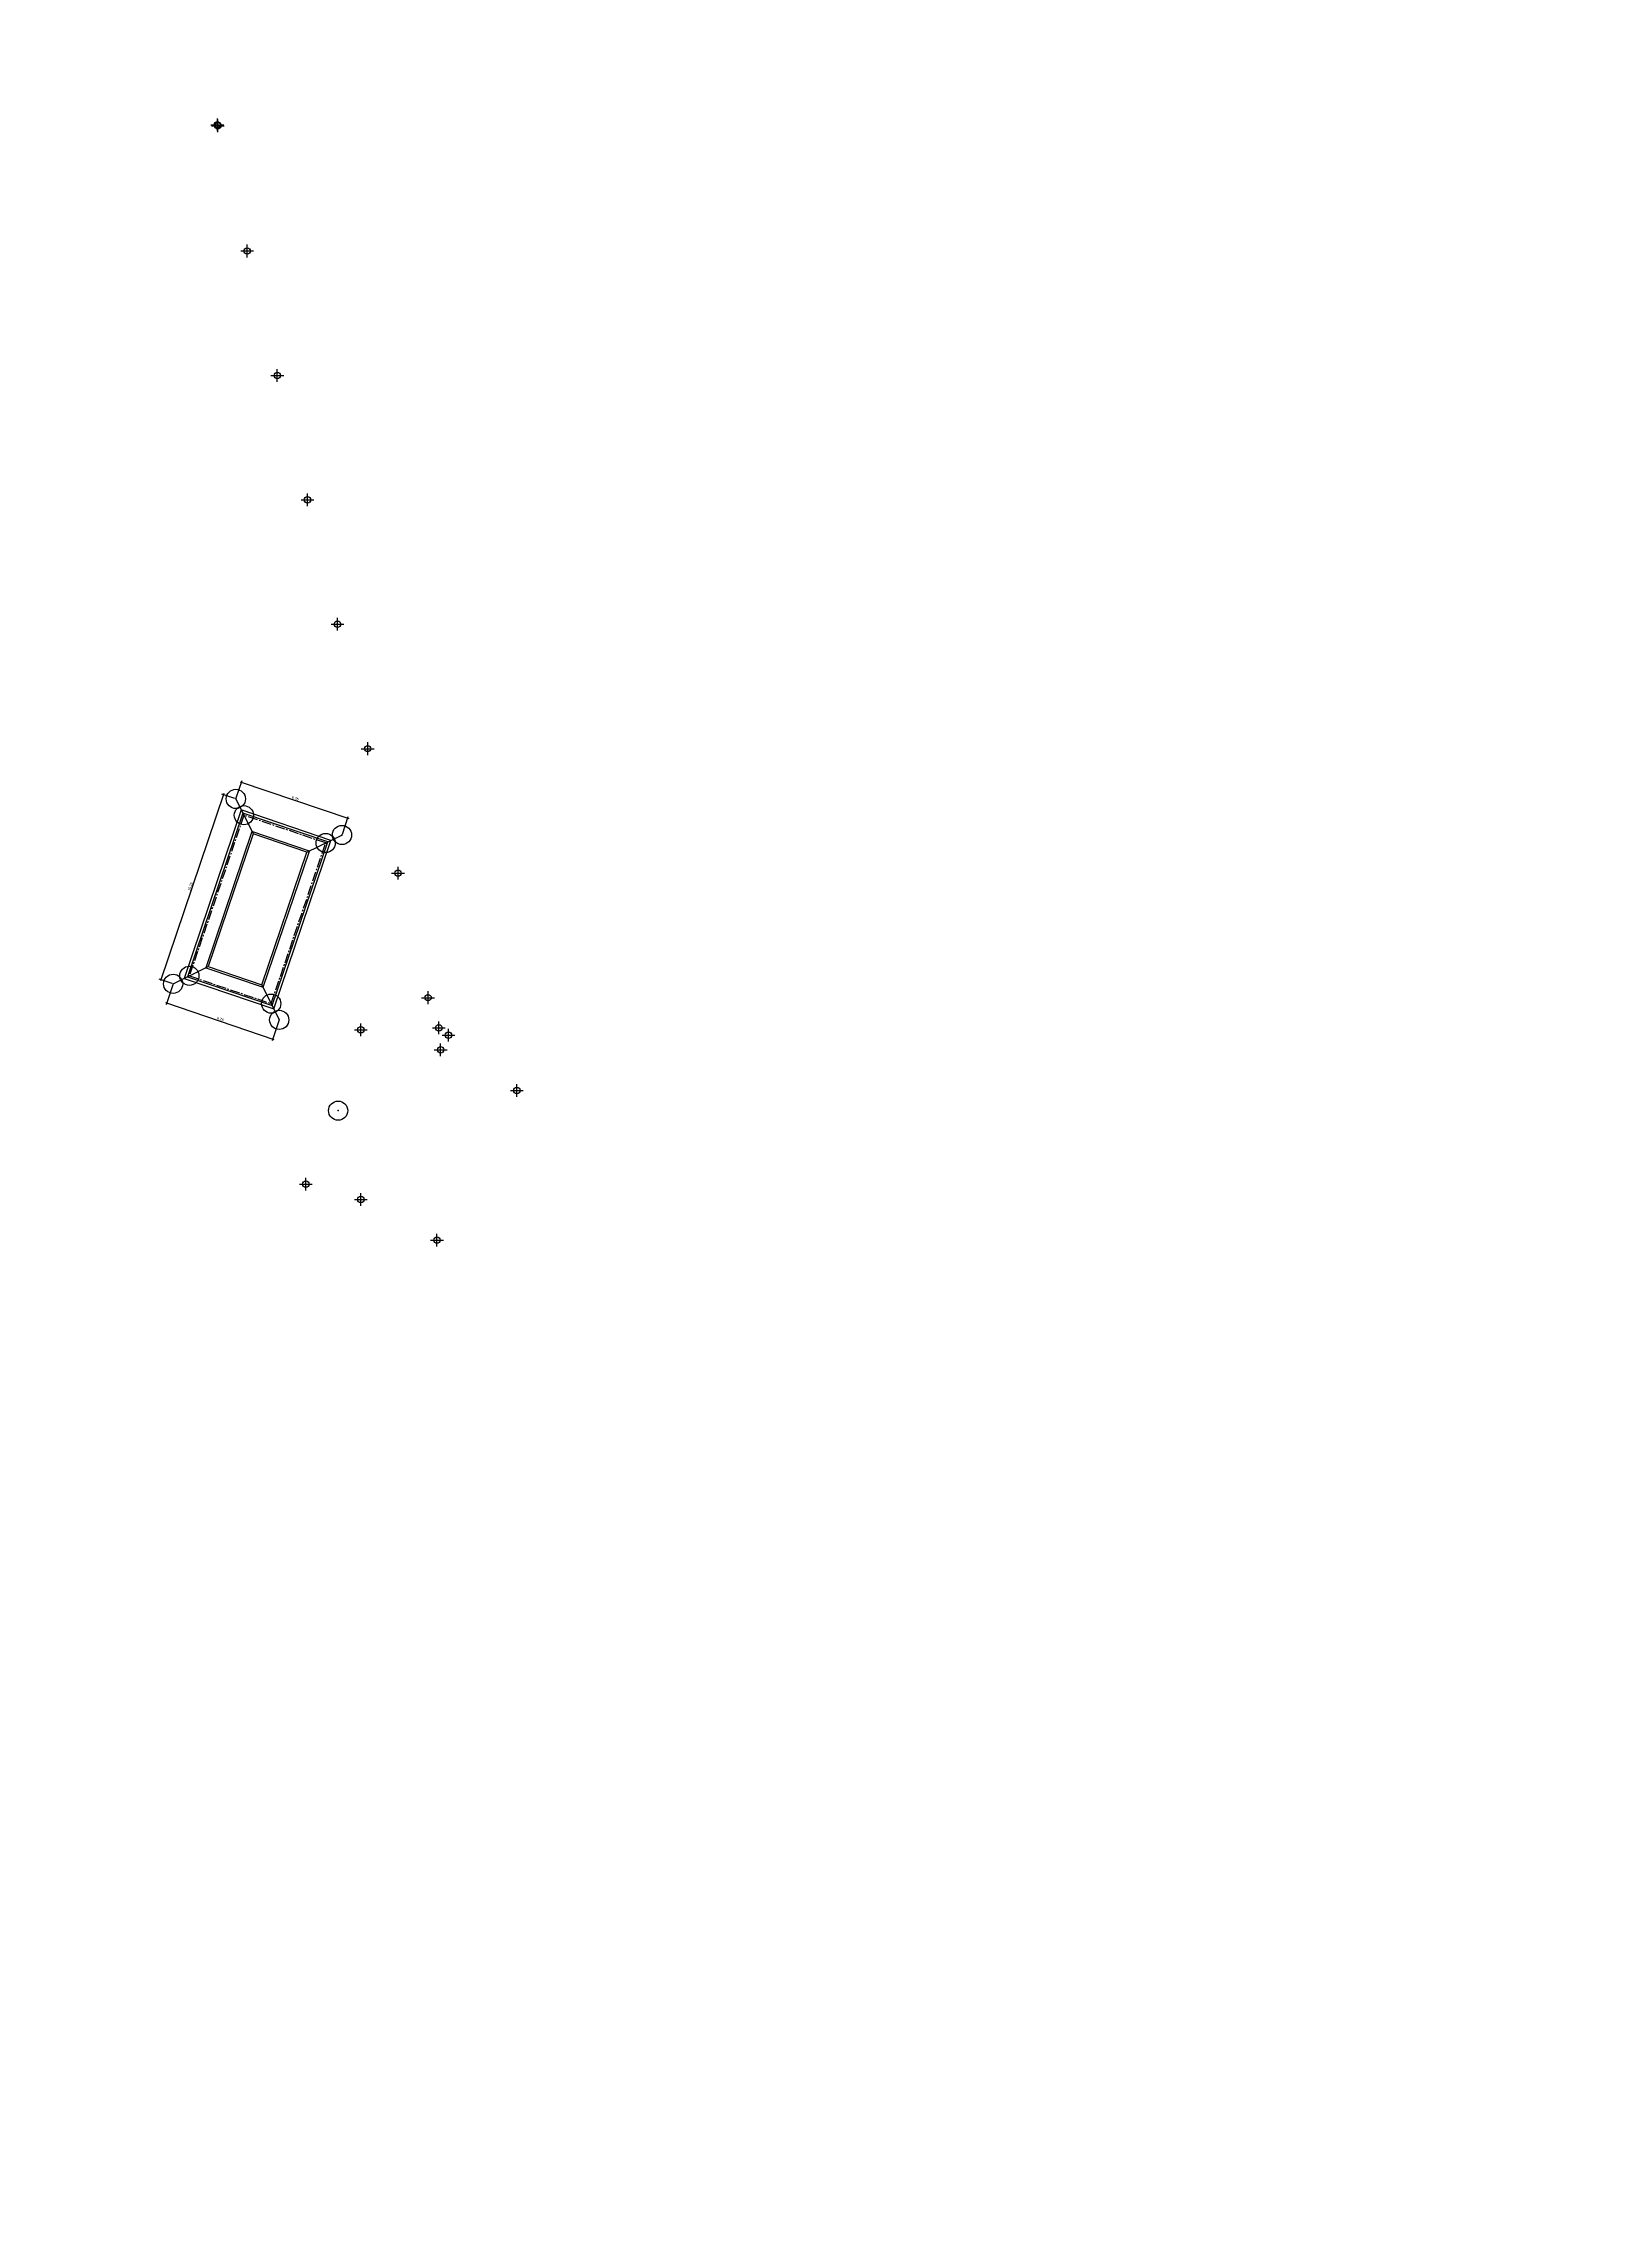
# Model space of a CAD drawing. Header units: metres. Extents: x -977055 to 805873, y -1033982 to 242021.
# Drawn here: x 815.2 to 936.4, y 557.4 to 727.7 of the extents above; entities that cross this region are included whole.
import ezdxf

# ---------------------------------------------------------------- set-up
doc = ezdxf.new("R2010")
doc.units = ezdxf.units.M
doc.header["$PDMODE"] = 32
doc.header["$PDSIZE"] = 1.5
doc.linetypes.add('CENTER2', pattern=[1.125, 0.75, -0.125, 0.125, -0.125])
for name, color, linetype in [('linea 1', 1, 'Continuous'), ('puntos linea 2', 50, 'Continuous'), ('puntos nov 7', 50, 'Continuous'), ('PUNTOS V', 4, 'Continuous'), ('V-NODE', 1, 'Continuous')]:
    doc.layers.add(name, color=color, linetype=linetype)
doc.layers.add('PDF2_area escolar', color=7, linetype='Continuous', true_color=0x989898)
doc.layers.add('PDF_Geometry', color=7, linetype='Continuous', true_color=0x797979)
doc.styles.add('CITY2', font='stylu.ttf', dxfattribs={"height": 0.2})
doc.dimstyles.new('COTAS2', dxfattribs={"dimtxt": 0.02, "dimasz": 0.1, "dimexe": 0.15, "dimexo": 0.08, "dimgap": 0.05, "dimtad": 1, "dimzin": 0, "dimdsep": 46, "dimtxsty": 'CITY2', "dimblk": 'ARCHTICK', "dimcen": 1, "dimdle": 0.1, "dimclrd": 1, "dimclre": 1, "dimclrt": 2, "dimadec": 0, "dimazin": 0, "dimtfac": 1, "dimtofl": 0, "dimtmove": 0, "dimatfit": 3, "dimldrblk": 'ARCHTICK', "dimfxl": 0.18, "dimtolj": 1, "dimtzin": 0, "dimarcsym": 0})

# ---------------------------------------------------------------- blocks, each defined once
blk = doc.blocks.new('*U274')
at = {"color": 0, "linetype": 'ByBlock', "lineweight": -2, "transparency": 16777216}
for p, q in [((-1, 0), (1, 0)), ((0, -1), (0, 1))]:
    blk.add_line(p, q, dxfattribs=at)
blk.add_circle((0, 0), 0.5, dxfattribs=at)
blk = doc.blocks.new('*U367', base_point=(835.697, 638.643, 1046.722))
at = {"layer": 'V-NODE', "color": 50, "lineweight": -2, "xscale": 0.5, "yscale": 0.5, "zscale": 0.5}
blk.add_blockref('*U274', (835.697, 638.643, 1046.722), dxfattribs=at)
blk = doc.blocks.new('*U370', base_point=(839.989, 637.448, 1048.72))
at = {"layer": 'V-NODE', "color": 50, "lineweight": -2, "xscale": 0.5, "yscale": 0.5, "zscale": 0.5}
blk.add_blockref('*U274', (839.989, 637.448, 1048.72), dxfattribs=at)
blk = doc.blocks.new('*U373', base_point=(839.989, 650.698, 1048.72))
at = {"layer": 'V-NODE', "color": 50, "lineweight": -2, "xscale": 0.5, "yscale": 0.5, "zscale": 0.5}
blk.add_blockref('*U274', (839.989, 650.698, 1048.72), dxfattribs=at)
blk = doc.blocks.new('*U376', base_point=(846.088, 650.844, 1048.05))
at = {"layer": 'V-NODE', "color": 50, "lineweight": -2, "xscale": 0.5, "yscale": 0.5, "zscale": 0.5}
blk.add_blockref('*U274', (846.088, 650.844, 1048.05), dxfattribs=at)
blk = doc.blocks.new('*U379', base_point=(846.84, 650.275, 1048.517))
at = {"layer": 'V-NODE', "color": 50, "lineweight": -2, "xscale": 0.5, "yscale": 0.5, "zscale": 0.5}
blk.add_blockref('*U274', (846.84, 650.275, 1048.517), dxfattribs=at)
blk = doc.blocks.new('*U382', base_point=(846.231, 649.135, 1048.72))
at = {"layer": 'V-NODE', "color": 50, "lineweight": -2, "xscale": 0.5, "yscale": 0.5, "zscale": 0.5}
blk.add_blockref('*U274', (846.231, 649.135, 1048.72), dxfattribs=at)
blk = doc.blocks.new('*U385', base_point=(852.185, 645.955, 1048.72))
at = {"layer": 'V-NODE', "color": 50, "lineweight": -2, "xscale": 0.5, "yscale": 0.5, "zscale": 0.5}
blk.add_blockref('*U274', (852.185, 645.955, 1048.72), dxfattribs=at)
blk = doc.blocks.new('*U388', base_point=(845.943, 634.268, 1048.72))
at = {"layer": 'V-NODE', "color": 50, "lineweight": -2, "xscale": 0.5, "yscale": 0.5, "zscale": 0.5}
blk.add_blockref('*U274', (845.943, 634.268, 1048.72), dxfattribs=at)
blk = doc.blocks.new('*U391', base_point=(852.188, 645.95, 1052.02))
at = {"layer": 'V-NODE', "color": 50, "lineweight": -2, "xscale": 0.5, "yscale": 0.5, "zscale": 0.5}
blk.add_blockref('*U274', (852.188, 645.95, 1052.02), dxfattribs=at)
blk = doc.blocks.new('*U394', base_point=(845.942, 634.269, 1052.021))
at = {"layer": 'V-NODE', "color": 50, "lineweight": -2, "xscale": 0.5, "yscale": 0.5, "zscale": 0.5}
blk.add_blockref('*U274', (845.942, 634.269, 1052.021), dxfattribs=at)
blk = doc.blocks.new('*U544', base_point=(831.112, 711.531, 1028.201))
at = {"layer": 'V-NODE', "color": 50, "lineweight": -2, "xscale": 0.5, "yscale": 0.5, "zscale": 0.5}
blk.add_blockref('*U274', (831.112, 711.531, 1028.201), dxfattribs=at)
blk = doc.blocks.new('*U547', base_point=(828.788, 721.382, 1025.789))
at = {"layer": 'V-NODE', "color": 50, "lineweight": -2, "xscale": 0.5, "yscale": 0.5, "zscale": 0.5}
blk.add_blockref('*U274', (828.788, 721.382, 1025.789), dxfattribs=at)
blk = doc.blocks.new('*U550', base_point=(828.816, 721.313, 1025.927))
at = {"layer": 'V-NODE', "color": 50, "lineweight": -2, "xscale": 0.5, "yscale": 0.5, "zscale": 0.5}
blk.add_blockref('*U274', (828.816, 721.313, 1025.927), dxfattribs=at)
blk = doc.blocks.new('*U553', base_point=(833.469, 701.8, 1031.815))
at = {"layer": 'V-NODE', "color": 50, "lineweight": -2, "xscale": 0.5, "yscale": 0.5, "zscale": 0.5}
blk.add_blockref('*U274', (833.469, 701.8, 1031.815), dxfattribs=at)
blk = doc.blocks.new('*U556', base_point=(835.823, 692.088, 1035.064))
at = {"layer": 'V-NODE', "color": 50, "lineweight": -2, "xscale": 0.5, "yscale": 0.5, "zscale": 0.5}
blk.add_blockref('*U274', (835.823, 692.088, 1035.064), dxfattribs=at)
blk = doc.blocks.new('*U559', base_point=(838.177, 682.374, 1037.85))
at = {"layer": 'V-NODE', "color": 50, "lineweight": -2, "xscale": 0.5, "yscale": 0.5, "zscale": 0.5}
blk.add_blockref('*U274', (838.177, 682.374, 1037.85), dxfattribs=at)
blk = doc.blocks.new('*U562', base_point=(840.532, 672.654, 1040.706))
at = {"layer": 'V-NODE', "color": 50, "lineweight": -2, "xscale": 0.5, "yscale": 0.5, "zscale": 0.5}
blk.add_blockref('*U274', (840.532, 672.654, 1040.706), dxfattribs=at)
blk = doc.blocks.new('*U565', base_point=(842.898, 662.934, 1043.964))
at = {"layer": 'V-NODE', "color": 50, "lineweight": -2, "xscale": 0.5, "yscale": 0.5, "zscale": 0.5}
blk.add_blockref('*U274', (842.898, 662.934, 1043.964), dxfattribs=at)
blk = doc.blocks.new('*U568', base_point=(845.246, 653.204, 1047.043))
at = {"layer": 'V-NODE', "color": 50, "lineweight": -2, "xscale": 0.5, "yscale": 0.5, "zscale": 0.5}
blk.add_blockref('*U274', (845.246, 653.204, 1047.043), dxfattribs=at)
blk = doc.blocks.new('base')
at = {"layer": 'PDF_Geometry', "lineweight": 25, "extrusion": (-0.000787417, 0.063364, 0.99799), "elevation": 0.03}
for points in [[(-314.36, -197.29), (-299.6, -195.68), (-292.74, -194.19), (-282.66, -192.11), (-274.48, -190.36), (-258.04, -185.15), (-248.03, -180.61), (-240.54, -177.71), (-228.64, -174.04), (-222.73, -172.71), (-217.38, -171.04), (-209.93, -169.25), (-202.16, -164.76), (-196.2, -160.28), (-195.07, -159.82), (-178.09, -157.46), (-154.3, -156.61), (-136.67, -154.61), (-124.44, -153.16), (-118.07, -151.47), (-100.79, -146.65), (-80.95, -140.97), (-73.38, -139.33), (-61.69, -135.82), (-40.5, -131.6), (-37.73, -130.87), (-17.66, -129.44), (1.31, -127.46), (21.09, -124.93), (41.01, -122.83), (47.38, -123.46), (63.59, -123.19), (81.4, -124.31), (85.64, -96.07), (88.7, -66.39), (92.81, -40.78), (97.16, -22.39), (100.6, -1.56), (102.48, 8.32), (109.69, 37.36), (117.53, 76.62), (126.22, 115.64), (131.51, 149.59), (134.68, 173.97), (136.92, 195.59), (139.96, 229.68), (141.56, 250.68), (142.61, 271.37), (143.25, 283.21), (147.07, 312.94), (152.58, 355.63), (153.55, 396.04), (150.87, 418.02), (151.78, 438.64), (150.96, 458.03), (151.78, 438.64), (150.87, 418.02), (153.55, 396.04), (152.58, 355.63), (147.07, 312.94), (143.25, 283.21), (142.61, 271.37), (141.56, 250.68), (139.96, 229.68), (136.92, 195.59), (134.68, 173.97), (131.51, 149.59), (126.22, 115.64), (117.53, 76.62), (109.69, 37.36), (102.48, 8.32), (100.6, -1.56), (97.16, -22.39), (92.81, -40.78), (88.7, -66.39), (85.64, -96.07), (81.4, -124.31), (63.59, -123.19), (47.38, -123.46), (41.01, -122.83), (21.09, -124.93), (1.31, -127.46), (-17.66, -129.44), (-37.73, -130.87), (-40.5, -131.6), (-61.69, -135.82), (-73.38, -139.33), (-80.95, -140.97), (-100.79, -146.65), (-118.07, -151.47), (-124.44, -153.16), (-136.67, -154.61), (-154.3, -156.61), (-178.09, -157.46), (-195.07, -159.82), (-196.2, -160.28), (-202.16, -164.76), (-209.93, -169.25), (-217.38, -171.04), (-222.73, -172.71), (-228.64, -174.04), (-240.54, -177.71), (-248.03, -180.61), (-258.04, -185.15), (-274.48, -190.36), (-282.66, -192.11), (-292.74, -194.19), (-299.6, -195.68), (-314.36, -197.29), (-312.18, -178.45), (-309.15, -157.9), (-306.88, -132.9), (-305.82, -118), (-298.64, -78.8), (-291.06, -45.08), (-282.25, -15.12), (-275.64, 10.47), (-270.32, 33.9), (-263.82, 63.16), (-258.15, 86.41), (-284.42, 123.89)], [(8.56, 202.89), (65.66, 264.23), (104.99, 258.14), (106.87, 259.49), (108.31, 268.73), (119.23, 377.08), (117.81, 447.54)]]:
    blk.add_lwpolyline(points, dxfattribs=at)
blk = doc.blocks.new('_ArchTick')
at = {"color": 0, "linetype": 'ByBlock', "const_width": 0.15}
blk.add_lwpolyline([(-0.5, -0.5), (0.5, 0.5)], dxfattribs=at)
blk = doc.blocks.new('*D4949')
at = {"color": 1, "linetype": 'Continuous', "lineweight": -2, "transparency": 16777216}
for p, q in [((830.26, 668.81), (830.72, 670.18)), ((838.55, 665.99), (839.01, 667.36))]:
    blk.add_line(p, q, dxfattribs=at)
at = {"color": 1, "lineweight": -2, "transparency": 16777216}
blk.add_line((830.58, 670.07), (839.06, 667.19), dxfattribs=at)
at = {"layer": 'Defpoints', "color": 0, "transparency": 16777216}
for p in [(830.23, 668.73), (838.97, 667.22), (838.52, 665.91)]:
    blk.add_point(p, dxfattribs=at)
at = {"color": 1, "lineweight": -2, "transparency": 16777216, "xscale": 0.1, "yscale": 0.1, "zscale": 0.1}
for p, rotation in [((830.68, 670.04), 161.2132938588288), ((838.97, 667.22), 341.2132938588289)]:
    blk.add_blockref('_ArchTick', p, dxfattribs=dict(at, rotation=rotation))
at = {"color": 2, "transparency": 16777216, "insert": (834.87, 668.78), "char_height": 0.2, "attachment_point": 5, "rotation": 341.2133, "style": 'CITY2'}
blk.add_mtext('\\A1;8.76', dxfattribs=at)
blk = doc.blocks.new('*D4950')
at = {"color": 1, "lineweight": -2, "transparency": 16777216}
blk.add_line((829.3, 669.15), (824.34, 654.52), dxfattribs=at)
at = {"color": 1, "linetype": 'Continuous', "lineweight": -2, "transparency": 16777216}
for p, q in [((830.15, 668.76), (829.13, 669.1)), ((825.25, 654.32), (824.23, 654.66))]:
    blk.add_line(p, q, dxfattribs=at)
at = {"layer": 'Defpoints', "color": 0, "transparency": 16777216}
for p in [(830.23, 668.73), (824.37, 654.62), (825.33, 654.29)]:
    blk.add_point(p, dxfattribs=at)
at = {"color": 1, "lineweight": -2, "transparency": 16777216, "xscale": 0.1, "yscale": 0.1, "zscale": 0.1}
for p, rotation in [((829.27, 669.06), 71.25611798941272), ((824.37, 654.62), 251.2561179894127)]:
    blk.add_blockref('_ArchTick', p, dxfattribs=dict(at, rotation=rotation))
at = {"color": 2, "transparency": 16777216, "insert": (826.67, 661.89), "char_height": 0.2, "attachment_point": 5, "rotation": 71.2561, "style": 'CITY2'}
blk.add_mtext('\\A1;15.25', dxfattribs=at)
blk = doc.blocks.new('*D4951')
at = {"color": 1, "linetype": 'Continuous', "lineweight": -2, "transparency": 16777216}
for p, q in [((825.3, 654.21), (824.78, 652.66)), ((833.59, 651.39), (833.07, 649.84))]:
    blk.add_line(p, q, dxfattribs=at)
at = {"color": 1, "lineweight": -2, "transparency": 16777216}
blk.add_line((824.73, 652.84), (833.21, 649.95), dxfattribs=at)
at = {"layer": 'Defpoints', "color": 0, "transparency": 16777216}
for p in [(825.33, 654.29), (833.62, 651.47), (833.11, 649.98)]:
    blk.add_point(p, dxfattribs=at)
at = {"color": 1, "lineweight": -2, "transparency": 16777216, "xscale": 0.1, "yscale": 0.1, "zscale": 0.1}
for p, rotation in [((824.82, 652.8), 161.2132938588296), ((833.11, 649.98), 341.2132938588296)]:
    blk.add_blockref('_ArchTick', p, dxfattribs=dict(at, rotation=rotation))
at = {"color": 2, "transparency": 16777216, "insert": (829.02, 651.54), "char_height": 0.2, "attachment_point": 5, "rotation": 341.2133, "style": 'CITY2'}
blk.add_mtext('\\A1;8.76', dxfattribs=at)

msp = doc.modelspace()

# ---------------------------------------------------------------- linework, layer by layer
at = {"color": 1}
for p, q in [((830.23, 668.73), (831.58045, 665.99383, 1039.27)), ((835.7849, 664.56687, 1039.27), (838.52, 665.91))]:
    msp.add_line(p, q, dxfattribs=at)
msp.add_lwpolyline([(825.33, 654.29), (828.06447, 655.63423)], dxfattribs=at)
at = {"color": 1, "elevation": 1039.27}
msp.add_lwpolyline([(832.26892, 654.20726), (833.62, 651.47)], dxfattribs=at)
at = {"color": 1}
for p in [(830.85666, 667.455, 1039.27), (837.24855, 665.28563, 483.11889), (826.60052, 654.91457), (832.99144, 652.74234, 1039.27)]:
    msp.add_point(p, dxfattribs=at)
at = {"layer": 'linea 1'}
for p in [(830.23, 668.73), (838.52, 665.91), (825.33, 654.29), (833.62, 651.47), (838.22235, 644.38117)]:
    msp.add_point(p, dxfattribs=at)
at = {"layer": 'puntos linea 2', "linetype": 'CENTER2', "elevation": 1039.27}
msp.add_lwpolyline([(832.99144, 652.74234), (837.24983, 665.28939)], dxfattribs=at)
at = {"layer": 'PUNTOS V', "elevation": 1039.27}
for points in [[(826.18733, 654.7084), (833.19475, 652.33013), (837.66204, 665.4927), (830.65463, 667.87097)], [(826.441, 654.83351), (833.06964, 652.58379), (837.40837, 665.36759), (830.77974, 667.6173)], [(827.87422, 655.54039), (832.36275, 654.01701), (835.97515, 664.6607), (831.48662, 666.18408)], [(828.06447, 655.63423), (832.26892, 654.20726), (835.7849, 664.56687), (831.58045, 665.99383)]]:
    msp.add_lwpolyline(points, close=True, dxfattribs=at)
at = {"layer": 'PUNTOS V', "linetype": 'CENTER2', "elevation": 1039.27}
msp.add_lwpolyline([(826.59954, 654.9117), (832.99144, 652.74234), (837.24983, 665.28939), (830.85793, 667.45876)], close=True, dxfattribs=at)

# ---------------------------------------------------------------- block references
at = {"layer": 'PDF2_area escolar'}
msp.add_blockref('base', (882.736, 1016.336, 999.038), dxfattribs=at)
at = {"layer": 'puntos nov 7'}
for name, p in [('*U547', (828.788, 721.382, 1025.789)), ('*U550', (828.816, 721.313, 1025.927)), ('*U544', (831.112, 711.531, 1028.201)), ('*U553', (833.469, 701.8, 1031.815)), ('*U556', (835.823, 692.088, 1035.064)), ('*U559', (838.177, 682.374, 1037.85)), ('*U562', (840.532, 672.654, 1040.706)), ('*U565', (842.898, 662.934, 1043.964)), ('*U568', (845.246, 653.204, 1047.043)), ('*U373', (839.989, 650.698, 1048.72)), ('*U376', (846.088, 650.844, 1048.05)), ('*U379', (846.84, 650.275, 1048.517)), ('*U382', (846.231, 649.135, 1048.72)), ('*U385', (852.185, 645.955, 1048.72)), ('*U391', (852.188, 645.95, 1052.02)), ('*U367', (835.697, 638.643, 1046.722)), ('*U370', (839.989, 637.448, 1048.72)), ('*U394', (845.942, 634.269, 1052.021)), ('*U388', (845.943, 634.268, 1048.72))]:
    msp.add_blockref(name, p, dxfattribs=at)

# ---------------------------------------------------------------- dimensions: what is measured, and where the dimension line sits
at = {"color": 1}
for p1, p2, distance, picture, middle in [((830.23, 668.73), (838.52, 665.91), 1.38582, '*D4949', (834.87192, 668.78079)), ((830.23, 668.73), (825.33, 654.29), -1.01432, '*D4950', (826.67334, 661.88553)), ((825.33, 654.29), (833.62, 651.47), -1.56904, '*D4951', (829.02031, 651.54335))]:
    dim = msp.add_aligned_dim(p1=p1, p2=p2, distance=distance, dimstyle='COTAS2', dxfattribs=at)
    dim.commit()
    dim.dimension.update_dxf_attribs({"geometry": picture, "text_midpoint": middle})

doc.saveas('drawing.dxf')
